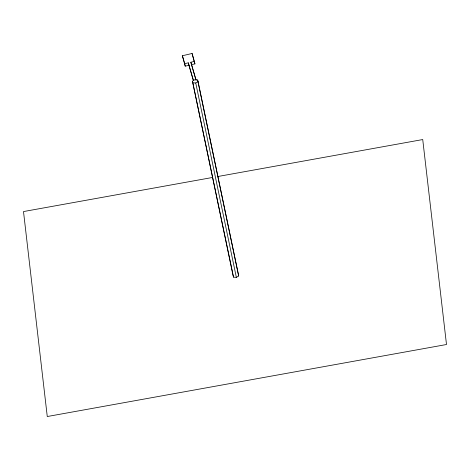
<?xml version="1.0" encoding="UTF-8"?>
<svg xmlns="http://www.w3.org/2000/svg" width="470" height="470" viewBox="0 0 470 470"><rect width="100%" height="100%" fill="white"/><g stroke="black" fill="none" stroke-linecap="round" stroke-linejoin="round"><path stroke-width="0.7" d="M192.459 81.175L194.797 79.765L197.606 79.971L198.076 81.586L238.684 275.966L236.351 277.376L233.543 277.171L233.067 275.555L192.459 81.175L233.543 277.171M192.935 82.79L195.743 82.996L198.076 81.586M189.381 65.189L185.227 66.164L182.383 55.748L192.083 53.474L194.927 63.891L191.46 64.701M182.383 55.748L184.704 63.667L188.27 62.833L193.493 80.658M195.925 79.929L190.844 62.228L194.41 61.394M212.646 177.449L23.5 211.565L47.27 416.526L446.5 344.516L422.73 139.555L217.698 176.538M194.927 63.891L192.083 53.474M190.844 62.228L196.066 80.059M193.352 80.535L188.27 62.833M238.684 275.966L197.606 79.971M195.743 82.996L236.351 277.376M184.704 63.667L185.227 66.164"/></g></svg>
